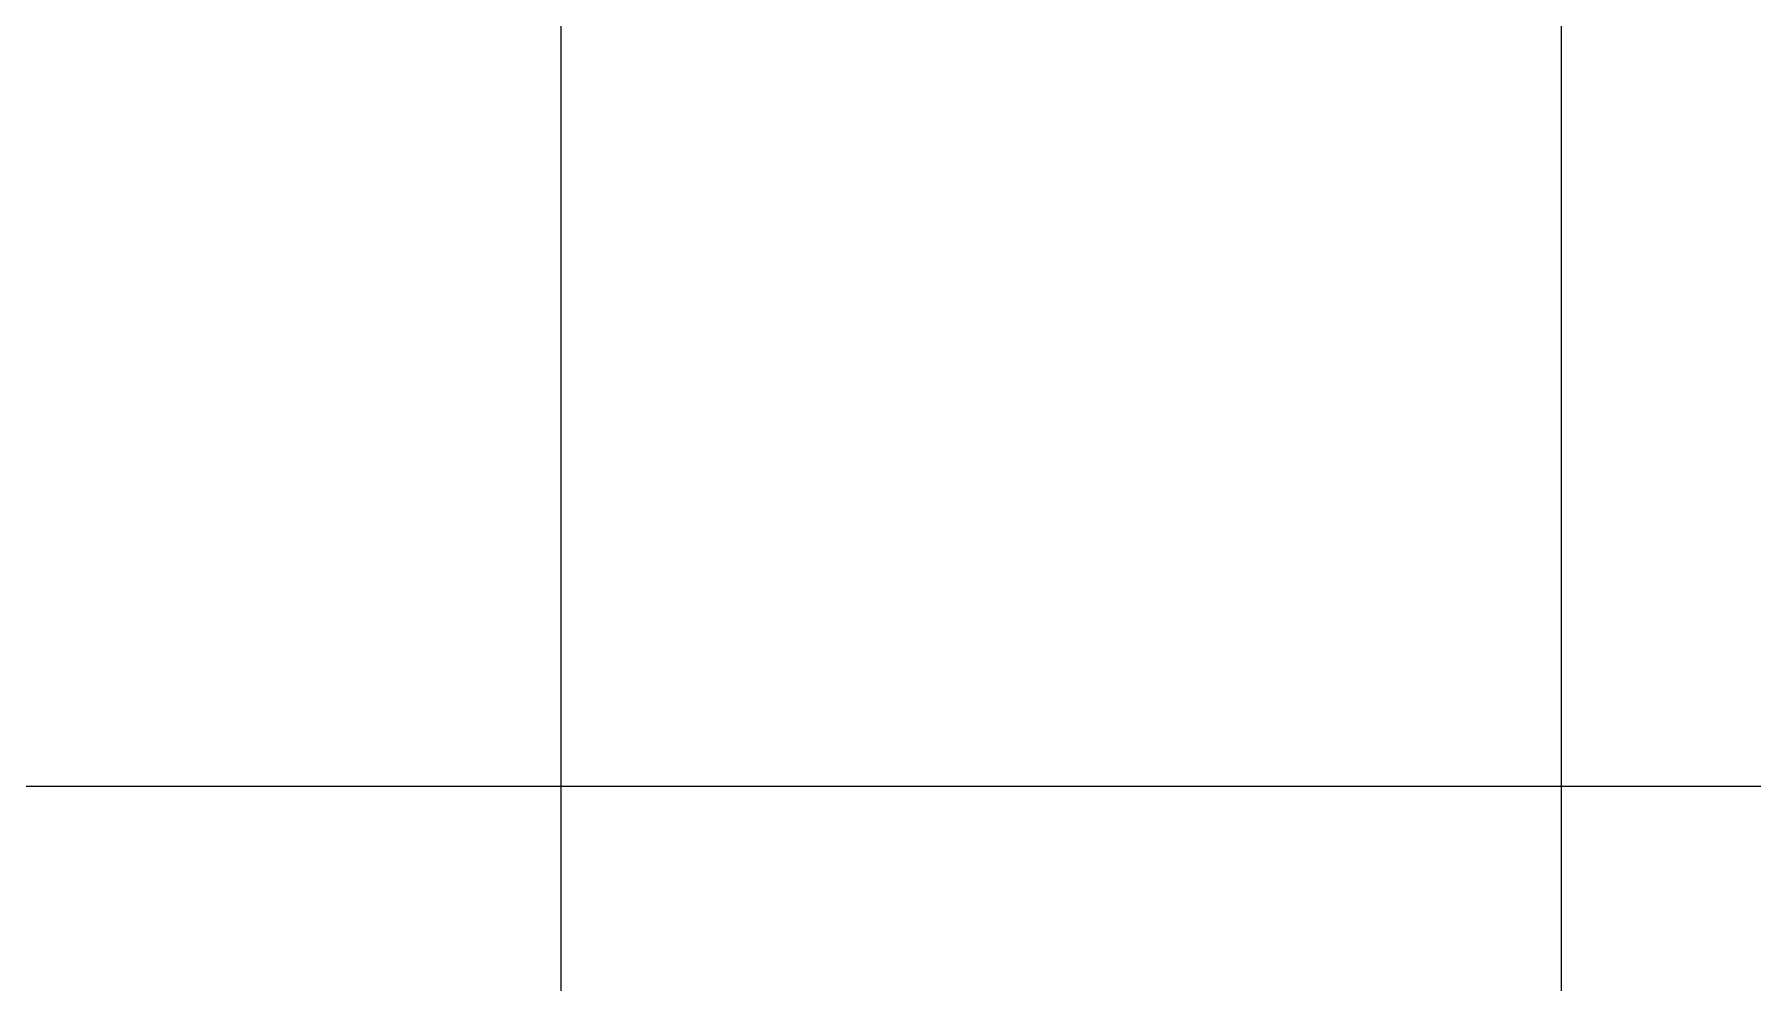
# Model space of a CAD drawing. Header units: millimetres. Extents: x 736950 to 738835, y 8500595 to 8502131.
# Drawn here: x 738147.3 to 738319.1, y 8501480.4 to 8501575.1 of the extents above; entities that cross this region are included whole.
import ezdxf

# ---------------------------------------------------------------- set-up
doc = ezdxf.new("R2010")
doc.units = ezdxf.units.MM
doc.layers.add('Cuadricula Coordenadas', color=5, linetype='Continuous')

msp = doc.modelspace()

# ---------------------------------------------------------------- linework, layer by layer
at = {"layer": 'Cuadricula Coordenadas', "color": 8}
for p, q in [((738200, 8500595.507225098), (738200, 8502130.641312934)), ((738300, 8500595.507225098), (738300, 8502130.641312934)), ((736950.2264744169, 8501500), (738552.8979275209, 8501500))]:
    msp.add_line(p, q, dxfattribs=at)

doc.saveas('drawing.dxf')
